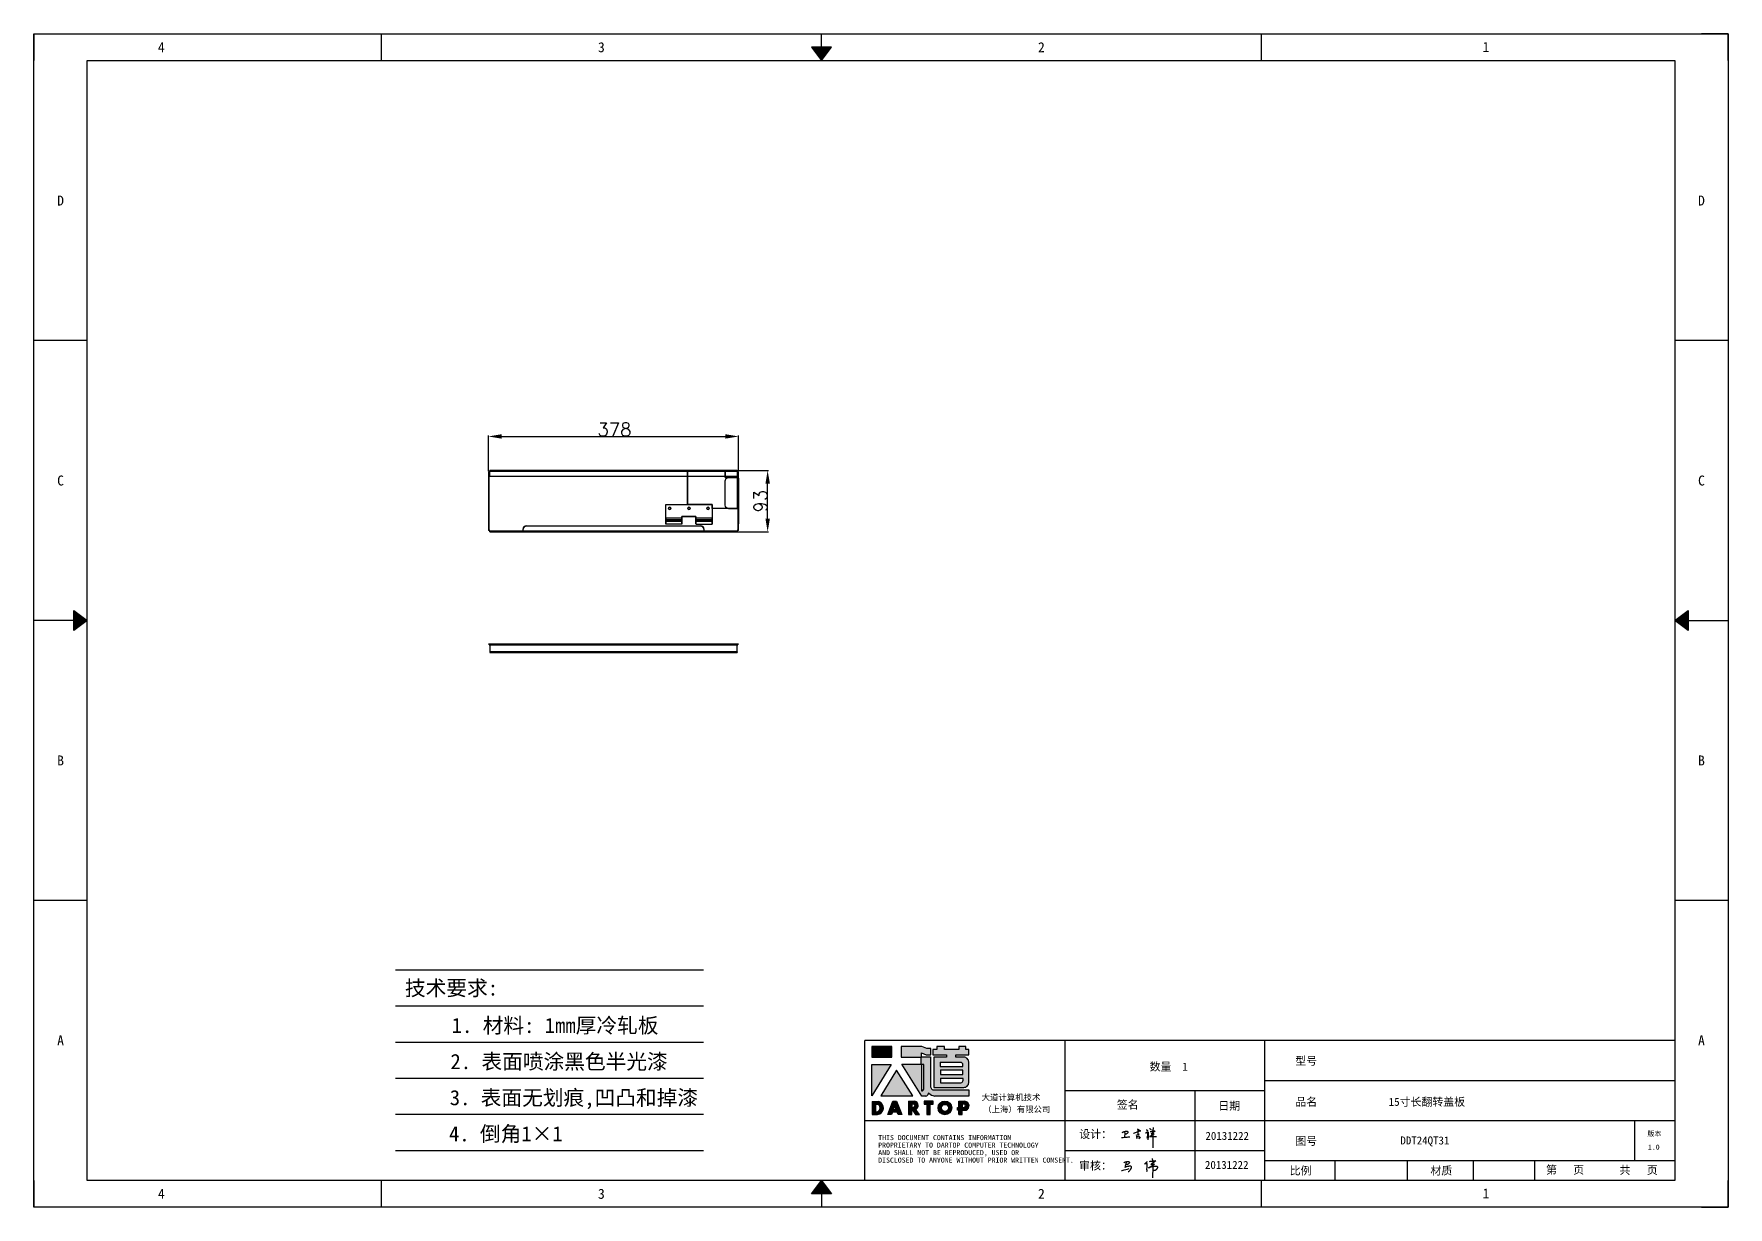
# Model space of a CAD drawing. Header units: millimetres. Extents: x 120943 to 145233, y 4425 to 40233.
# Drawn here: x 121958 to 124518, y 16907 to 18679 of the extents above; entities that cross this region are included whole.
import ezdxf
from ezdxf.enums import TextEntityAlignment as Align

# ---------------------------------------------------------------- set-up
doc = ezdxf.new("R2010")
doc.units = ezdxf.units.MM
doc.linetypes.add('DOT', pattern=[0.25, 0, -0.25])
doc.layers.add('4', color=7, linetype='Continuous')
doc.layers.add('print', color=30, linetype='Continuous')
doc.layers.add('dim', color=2, linetype='Continuous', lineweight=9)
doc.styles.add('Dartop', font='SIMFANG.TTF')
doc.styles.add('HZ', font='SimSun.ttf')
doc.styles.add('hzHT', font='SIMHEI.TTF')
doc.styles.get("Standard").update_dxf_attribs({"font": 'txt', "bigfont": 'gbcbig.shx'})
doc.dimstyles.new('ISO-25', dxfattribs={"dimtxt": 20, "dimasz": 20, "dimexe": 1.25, "dimexo": 0.625, "dimtad": 1, "dimtxsty": 'Standard', "dimcen": 2.5, "dimadec": 0, "dimazin": 0, "dimtfac": 1, "dimtmove": 0, "dimatfit": 3, "dimfxl": 1, "dimarcsym": 0})

# ---------------------------------------------------------------- blocks, each defined once
blk = doc.blocks.new('*D28')
at = {"layer": 'Defpoints', "color": 0}
for p in [(123023, 18071), (122645, 18017.7, -1), (123023, 18017.7, -1)]:
    blk.add_point(p, dxfattribs=at)
at = {"layer": 'dim', "color": 0, "lineweight": -2}
for p, q in [((122645, 18018.4), (122645, 18072.3)), ((122665, 18071), (123003, 18071)), ((123023, 18018.4), (123023, 18072.3))]:
    blk.add_line(p, q, dxfattribs=at)
at = {"layer": 'dim', "color": 0}
for points in [[(122665, 18074.4), (122665, 18067.7), (122645, 18071)], [(123003, 18074.4), (123003, 18067.7), (123023, 18071)]]:
    blk.add_solid(points, dxfattribs=at)
at = {"layer": 'dim', "color": 0, "insert": (122835.5, 18081.6), "char_height": 20, "attachment_point": 5}
blk.add_mtext('378', dxfattribs=at)
blk = doc.blocks.new('*D29')
at = {"layer": 'Defpoints', "color": 0}
for p in [(123021, 18019.7, -1), (123066.9, 18019.7), (123021, 17926.7, -1)]:
    blk.add_point(p, dxfattribs=at)
at = {"layer": 'dim', "color": 0, "lineweight": -2}
for p, q in [((123021.6, 18019.7), (123068.2, 18019.7)), ((123066.9, 17946.7), (123066.9, 17999.7)), ((123021.6, 17926.7), (123068.2, 17926.7))]:
    blk.add_line(p, q, dxfattribs=at)
at = {"layer": 'dim', "color": 0}
for points in [[(123063.6, 17999.7), (123070.3, 17999.7), (123066.9, 18019.7)], [(123063.6, 17946.7), (123070.3, 17946.7), (123066.9, 17926.7)]]:
    blk.add_solid(points, dxfattribs=at)
at = {"layer": 'dim', "color": 0, "insert": (123056.3, 17973.2), "char_height": 20, "attachment_point": 5, "rotation": 90}
blk.add_mtext('93', dxfattribs=at)
blk = doc.blocks.new('*U26')
at = {"color": 254, "linetype": 'Continuous', "extrusion": (0, 0, -1)}
for points in [[(-17, 0.333), (-16.812, 0.25), (-17, 0.5)], [(-17, 0.333), (-17.188, 0.25), (-16.812, 0.25)], [(-17, 0.333), (-17, 0.5), (-17.188, 0.25)]]:
    blk.add_solid(points, dxfattribs=at)
blk = doc.blocks.new('*U25')
at = {"color": 254, "linetype": 'Continuous', "extrusion": (0, 0, -1)}
for points in [[(-33.167, 11), (-33, 11), (-33.25, 11.188)], [(-33.167, 11), (-33.25, 11.188), (-33.25, 10.812)], [(-33.167, 11), (-33.25, 10.812), (-33, 11)]]:
    blk.add_solid(points, dxfattribs=at)
blk = doc.blocks.new('*U27')
at = {"color": 254, "linetype": 'Continuous'}
for points in [[(17, 21.667), (17.188, 21.75), (16.812, 21.75)], [(17, 21.667), (16.812, 21.75), (17, 21.5)], [(17, 21.667), (17, 21.5), (17.188, 21.75)]]:
    blk.add_solid(points, dxfattribs=at)
blk = doc.blocks.new('*U24')
at = {"color": 254, "linetype": 'Continuous', "extrusion": (0, 0, -1)}
for points in [[(-0.833, 11), (-0.75, 10.812), (-0.75, 11.188)], [(-0.833, 11), (-0.75, 11.188), (-1, 11)], [(-0.833, 11), (-1, 11), (-0.75, 10.812)]]:
    blk.add_solid(points, dxfattribs=at)
blk = doc.blocks.new('dadao')
for p, q in [((48, 19.2), (44.9, 10.4)), ((44.9, 10.4), (51.2, 10.4)), ((51.2, 10.4), (48, 19.2))]:
    blk.add_line(p, q)
for points in [[(41.8, 121.6), (41.8, 143.7), (-0.4, 143.7), (-0.4, 121.6), (41.8, 121.6)], [(104.8, 122), (104.8, 130.3), (114.1, 126.3), (124.2, 126.3), (124.2, 139.6), (115.9, 139.6), (105.1, 143.9), (61.5, 143.9)], [(61.7, 144), (61.7, 121.3), (103.9, 121.3)], [(113.4, 38.7), (105.1, 38.7), (63, 106.5), (103.9, 106.5), (103.9, 120.9), (103.9, 121.3)], [(109.7, 53.6), (109.7, 106.2), (104.3, 106.2), (104.3, 50.4), (106.6, 50.4)], [(144.6, 94.4), (144.6, 84.8), (192, 84.8), (192, 94.1), (144.9, 94.1)], [(120.2, 45), (119.5, 45), (119.5, 44.6)], [(0, 28), (0, 0), (11.8, 0)], [(0.1, 28), (14, 28)], [(7.1, 21.8), (7.1, 6.1), (12, 6.1)], [(7.1, 21.8), (11.4, 21.8)], [(76.8, 28.2), (76.8, 0), (84.1, 0), (84.1, 11.1), (91.6, -0.1), (100.3, -0.1), (91.7, 11.1)], [(76.8, 28.2), (90.6, 28.2)], [(84, 22.7), (84, 15.3), (87.2, 15.3)], [(84, 22.7), (87.3, 22.7)], [(183.7, 0), (183.7, 9.6), (180.6, 9.6), (180.6, 14.9), (183.8, 14.9), (183.8, 28.1), (196.1, 28.1), (196.5, 28.1)], [(183.7, 0), (190.9, 0), (190.9, 9.6), (198.8, 9.6)], [(194.9, 22.3), (190.8, 22.3), (190.8, 15), (194.4, 15)]]:
    blk.add_lwpolyline(points)
blk.add_lwpolyline([(137.1, 144.2), (137.1, 137.9), (128.3, 137.9), (128.3, 126.5), (157.3, 126.5), (157.3, 121.5), (130.3, 121.5), (130.3, 57.5), (194.4, 57.5, 0.414214), (204.4, 67.5), (204.4, 111.3, 0.414214), (194.4, 121.3), (177.5, 121.3), (177.5, 126.3), (204.7, 126.3), (204.7, 137.7), (198.2, 137.7), (198.2, 143.9), (183.3, 143.9), (183.3, 138), (153, 138), (153, 144.2), (137.1, 144.2)], format="xyb", close=True)
for points in [[(104.8, 122), (123.4, 122), (123.4, 60, 0.414214), (131.4, 52), (204.8, 52), (204.8, 39.1), (131.7, 39.1)], [(144.3, 110.8), (144.3, 101.8), (192.3, 101.8), (192.3, 105.5, 0.414214), (187.3, 110.5), (144.3, 110.5)], [(144.6, 77), (144.6, 67.5), (187.6, 67.5, 0.414214), (192.6, 72.5), (192.6, 76.4), (144.6, 76.4)]]:
    blk.add_lwpolyline(points, format="xyb")
for points in [[(-0.3, 106.2), (40.4, 106.2), (-0.3, 39.7), (-0.3, 106.2)], [(51.7, 94.1), (18.4, 39.3), (86.2, 39.3)], [(43.8, 28.2), (51.8, 28.2), (62.6, -0.1), (55, -0.1), (53.2, 5), (42.9, 5), (41.1, 0), (33.6, 0)], [(110, 28.1), (110, 21.9), (116, 21.9), (116, -0.1), (123.2, -0.1), (123.2, 22), (129.2, 22), (129.2, 28.1), (110, 28.1)]]:
    blk.add_lwpolyline(points, close=True)
for radius in [14.5, 7.44]:
    blk.add_circle((154.2, 14.2), radius)
for centre, radius, start, end in [((99.2, 60.7), 12.6, 305.6399, 325.969), ((111.6, 46.7), 8.19, 282.9811, 347.6627), ((136, 61.7), 22.9, 226.7358, 259.3209), ((8.5, 13.9), 8.49, 294.2143, 69.7177), ((9.6, 14.2), 14.4, 278.6604, 72.3203), ((86.4, 19), 3.8, 282.527, 76.7196), ((88.6, 19.4), 8.95, 290.6073, 77.2124), ((193.7, 18.7), 3.8, 280.9891, 72.5513), ((195.7, 18.6), 9.51, 288.8959, 85.2442)]:
    blk.add_arc(centre, radius, start, end)
blk = doc.blocks.new('h')
for p, q in [((20768.1, -2360.9), (20773, -2359.1)), ((20769.5, -2366.9), (20769.8, -2370.6)), ((20769.8, -2370.6), (20770.9, -2378)), ((20770.9, -2378), (20771.5, -2370.6)), ((20772.4, -2369.3), (20774.9, -2367.8)), ((20773, -2359.1), (20784.1, -2355.2)), ((20773.3, -2331.8), (20775.3, -2338.7)), ((20789.1, -2340.9), (20773.5, -2331.9)), ((20775.3, -2338.7), (20775.6, -2351.2)), ((20775.6, -2351.2), (20775.5, -2357.3)), ((20782.2, -2369.2), (20780, -2377.1)), ((20780, -2377.1), (20788.3, -2371.3)), ((20780.1, -2366.4), (20780.8, -2366.4)), ((20781.9, -2367.4), (20782.2, -2369.2)), ((20845.7, -2343.5), (20848.4, -2353)), ((20848.9, -2370.3), (20847.9, -2424)), ((20848.4, -2353), (20848.9, -2370.3))]:
    blk.add_line(p, q)
for points in [[(20696.6, -2372.4, 0.002073), (20710.6, -2371.9, 0.016137), (20719.6, -2371.3, 0.008314), (20736.9, -2369.3)], [(20699.1, -2348.2, -0.029745), (20704.6, -2345.4, -0.046842), (20708.4, -2344.2, -0.00919), (20714.3, -2343, -0.018517), (20717.2, -2342.5, -0.037841), (20720.3, -2342.4, -0.039541), (20723.2, -2342.8, -0.149785), (20726, -2344.3, -0.204935), (20726.9, -2346.6, -0.074872), (20726.5, -2348.3, -0.061615), (20725.6, -2350.3, -0.034204), (20723.8, -2352.6, -0.045776), (20722.3, -2354.1, -0.054985), (20720.4, -2355.3, -0.036348), (20717.3, -2356.5, -0.067752), (20715.7, -2356.8, -0.043553), (20713.2, -2356.7)], [(20755, -2351.9, -0.024077), (20759.9, -2350.1, -0.013147), (20768.7, -2346.5, -0.00522), (20775.4, -2344.1, -0.018517), (20777.3, -2343.4, -0.008274), (20786.3, -2341, -0.039541), (20788.3, -2340.8, -0.079216), (20789.4, -2341, -0.204935)], [(20813.5, -2350.1, 0.007348), (20815.9, -2348.7, 0.008421), (20818, -2347.3, 0.009459), (20819.7, -2346.2, -0.016325), (20820.7, -2345.5, -0.173771), (20821.8, -2345.3, -0.085159), (20823.9, -2346, -0.125883), (20826, -2347.9, -0.160659), (20826.6, -2350.1, -0.010447), (20826.5, -2352.3, -0.008247), (20826.2, -2355.1, -0.002698), (20825.3, -2374, 0.001562), (20823.9, -2383.7, 0.016137)], [(20816.8, -2335, -0.053561), (20819.6, -2336.1, -0.075272), (20821.3, -2337.3, -0.005295), (20822.5, -2338.5, -0.009337), (20823.1, -2339.1, -0.026146), (20823.7, -2339.8, -0.016644), (20824.5, -2340.9)], [(20832.1, -2329.2, -0.053561), (20834.9, -2330.3, -0.075272), (20836.7, -2331.5, -0.005295), (20837.8, -2332.6, -0.009337), (20838.5, -2333.3, -0.026146), (20839, -2334, -0.016644), (20839.8, -2335.1)], [(20836, -2343.7, -0.02797), (20842.1, -2342.6, -0.048868), (20845.6, -2342.2, -0.00919), (20851.1, -2341.4, -0.018517), (20853.9, -2341.1, -0.037841), (20856.7, -2341.2, -0.039541), (20859.4, -2341.6, -0.018282), (20840.6, -2354.7, -0.000937)], [(20847.6, -2340.2, 0.021784), (20849.6, -2335.9, 0.028296), (20850.8, -2332.4, 0.008136), (20851.9, -2328.2, 0.028913), (20852.2, -2327, 0.08193), (20852.1, -2325.9, 0.075058), (20851.7, -2324.7, 0.275043)]]:
    blk.add_lwpolyline(points, format="xyb")
for points in [[(20711.3, -2343.5), (20711.3, -2343.5), (20711.5, -2355.8), (20710.7, -2368), (20710.6, -2371.9)], [(20821.5, -2350.6), (20822.4, -2359.2), (20822.2, -2364.9), (20821.7, -2369), (20821.3, -2376.3), (20823.6, -2368.5), (20827.2, -2366.3), (20829.5, -2366.3)], [(20840.6, -2354.7), (20850, -2354.7), (20855, -2354.3), (20845.9, -2361.1), (20840.5, -2364), (20833, -2367.5), (20863.2, -2367.4), (20865.9, -2367.3)]]:
    blk.add_lwpolyline(points)
for centre, radius, start, end in [((20773.7, -2371.2), 2.3, 121.9907, 163.60158), ((20787.5, -2406), 40.3, 100.61827, 108.24823), ((20780.8, -2367.6), 1.15, 9.4675, 90)]:
    blk.add_arc(centre, radius, start, end)

msp = doc.modelspace()

# ---------------------------------------------------------------- hatches: boundary and pattern name
for points in [[(123254.53, 17149.025), (123224.395, 17149.025), (123224.395, 17133.28), (123254.53, 17133.28)], [(123253.56, 17122.264), (123224.476, 17122.264), (123224.476, 17074.778)], [(123261.622, 17113.647), (123237.847, 17074.462), (123286.258, 17074.462)], [(123316.998, 17066.444), (123303.24, 17066.444), (123303.24, 17062.079), (123307.532, 17062.079), (123307.532, 17046.35), (123312.672, 17046.35), (123312.672, 17062.09), (123316.998, 17062.09)]]:
    msp.add_hatch(color=0).paths.add_polyline_path(points)
h = msp.add_hatch(color=0)
h.paths.add_polyline_path([(123299.564, 17139.456), (123306.214, 17136.583), (123313.405, 17136.583), (123313.405, 17146.1), (123307.473, 17146.1), (123299.744, 17149.152), (123268.769, 17149.152), (123268.769, 17133.057), (123298.907, 17133.057), (123298.907, 17132.732), (123298.907, 17122.445), (123269.682, 17122.445), (123299.741, 17074.069), (123305.694, 17074.069, 0.27937482), (123310.039, 17078.294), (123310.039, 17078.517), (123310.564, 17078.517, 0.14314537), (123318.759, 17074.347), (123370.993, 17074.347), (123370.993, 17083.521), (123318.536, 17083.521, -0.41421356), (123312.823, 17089.235), (123312.823, 17133.566), (123299.564, 17133.566)])
h.paths.add_polyline_path([(123299.21, 17122.239), (123303.04, 17122.238), (123303.04, 17084.692, -0.08893574), (123300.821, 17082.409), (123299.197, 17082.409)], flags=16)
h = msp.add_hatch(color=0)
h.paths.add_polyline_path([(123370.903, 17144.767), (123366.255, 17144.767), (123366.255, 17149.188), (123355.633, 17149.188), (123355.633, 17144.988), (123333.945, 17144.988), (123333.945, 17149.409), (123322.587, 17149.409), (123322.587, 17144.906), (123316.31, 17144.906), (123316.31, 17136.756), (123337.022, 17136.756), (123337.022, 17133.151), (123317.722, 17133.151), (123317.722, 17087.512), (123363.539, 17087.512, 0.41421356), (123370.681, 17094.654), (123370.681, 17125.909, 0.41421356), (123363.539, 17133.051), (123351.428, 17133.051), (123351.428, 17136.588), (123370.903, 17136.588)])
h.paths.add_polyline_path([(123358.479, 17125.314, -0.41421356), (123362.05, 17121.743), (123362.05, 17119.124), (123327.748, 17119.124), (123327.748, 17125.314)], flags=16)
h.paths.add_polyline_path([(123361.829, 17113.597), (123361.829, 17106.965), (123327.97, 17106.965), (123327.97, 17113.597)], flags=16)
h.paths.add_polyline_path([(123362.271, 17100.996), (123362.271, 17098.157, -0.41421356), (123358.7, 17094.586), (123327.97, 17094.586), (123327.97, 17100.996)], flags=16)
h = msp.add_hatch(color=0)
h.paths.add_polyline_path([(123234.667, 17066.373), (123224.69, 17066.373), (123224.69, 17046.41), (123233.093, 17046.41, 0.79301591)])
h.paths.add_polyline_path([(123233.241, 17050.781), (123229.752, 17050.781), (123229.752, 17062.001), (123232.856, 17062.001, -0.67136089)], flags=16)
h = msp.add_hatch(color=0)
h.paths.add_polyline_path([(123261.697, 17066.537), (123256.003, 17066.537), (123248.68, 17046.388), (123254.074, 17046.388), (123255.343, 17049.959), (123262.65, 17049.959), (123263.947, 17046.345), (123269.384, 17046.345)])
h.paths.add_polyline_path([(123261.253, 17053.808), (123256.726, 17053.808), (123258.948, 17060.139)], flags=16)
h = msp.add_hatch(color=0)
h.paths.add_polyline_path([(123289.375, 17066.523), (123279.562, 17066.523), (123279.562, 17046.377), (123284.747, 17046.377), (123284.747, 17054.364), (123290.077, 17046.305), (123296.344, 17046.305), (123290.209, 17054.313, 0.74405494)])
h.paths.add_polyline_path([(123284.7, 17057.345), (123284.7, 17062.636), (123287.018, 17062.636, -0.79680897), (123286.983, 17057.345)], flags=16)
h = msp.add_hatch(color=0)
h.paths.add_polyline_path([(123324.477, 17056.522, 1), (123345.163, 17056.522, 1)])
h.paths.add_polyline_path([(123340.134, 17056.522, -1), (123329.507, 17056.522, -1)], flags=16)
h = msp.add_hatch(color=0)
h.paths.add_polyline_path([(123365.005, 17066.475), (123364.708, 17066.475), (123355.96, 17066.475), (123355.96, 17057.073), (123353.638, 17057.073), (123353.638, 17053.257), (123355.922, 17053.257), (123355.922, 17046.412), (123361.029, 17046.412), (123361.029, 17053.283), (123366.641, 17053.283, 0.81230381)])
h.paths.add_polyline_path([(123360.953, 17057.099), (123360.953, 17062.358), (123363.86, 17062.358, -0.77821343), (123363.563, 17057.099)], flags=16)

# ---------------------------------------------------------------- linework, layer by layer
at = {"color": 0, "linetype": 'DOT'}
for p, q in [((121958.433, 18679.255), (124477.605, 18679.255)), ((121958.433, 16946.868), (121958.433, 18638.967)), ((124517.894, 18638.967), (124517.894, 16946.868)), ((124477.605, 16906.58), (121958.433, 16906.58))]:
    msp.add_line(p, q, dxfattribs=at)
at = {"color": 0}
for p, q in [((121958.433, 18679.255), (121958.433, 18638.967)), ((122483.347, 18638.967), (122483.347, 18679.255)), ((123148.1, 18659.111), (123148.1, 18679.255)), ((123812.853, 18638.967), (123812.853, 18679.255)), ((124517.894, 18679.255), (124477.605, 18679.255)), ((124517.894, 18638.967), (124517.894, 18679.255)), ((122039.009, 16946.868), (122039.009, 18638.967)), ((122039.009, 18638.967), (124437.317, 18638.967)), ((124437.317, 18638.967), (124437.317, 16946.868)), ((122039.009, 18215.942), (121958.433, 18215.942)), ((124517.894, 18215.942), (124437.317, 18215.942)), ((122018.865, 17792.918), (121958.433, 17792.918)), ((124457.461, 17792.918), (124517.894, 17792.918)), ((122039.009, 17369.893), (121958.433, 17369.893)), ((124517.894, 17369.893), (124437.317, 17369.893)), ((124437.317, 17158.381), (123213.568, 17158.381)), ((123213.568, 16946.868), (123213.568, 17158.381)), ((123515.728, 17158.381), (123515.728, 16946.868)), ((123817.889, 16946.868), (123817.889, 17158.381)), ((123817.889, 17097.949), (124437.317, 17097.949)), ((123515.728, 17082.841), (123817.889, 17082.841)), ((123712.132, 17082.841), (123712.132, 16946.868)), ((123213.568, 17037.517), (123515.728, 17037.517)), ((123515.728, 17037.517), (124437.317, 17037.517)), ((124376.885, 16977.085), (124376.885, 17037.517)), ((123515.728, 16992.193), (123817.889, 16992.193)), ((123817.889, 16977.085), (124437.317, 16977.085)), ((123924.196, 16946.868), (123924.196, 16977.085)), ((124033.753, 16946.868), (124033.753, 16977.085)), ((124133.35, 16946.868), (124133.35, 16977.085)), ((124225.805, 16946.868), (124225.805, 16977.085)), ((121958.433, 16946.868), (121958.433, 16906.58)), ((124437.317, 16946.868), (122039.009, 16946.868)), ((122483.347, 16906.58), (122483.347, 16946.868)), ((123812.853, 16906.58), (123812.853, 16946.868)), ((124517.894, 16906.58), (124517.894, 16946.868)), ((123148.1, 16926.724), (123148.1, 16906.58)), ((124477.605, 16906.58), (124517.894, 16906.58))]:
    msp.add_line(p, q, dxfattribs=at)
at = {"extrusion": (0, 1, 0)}
for p, q in [((122646.987, 18019.732), (122646.987, 18019.732, 12.7)), ((122646.987, 18019.732, 12.7), (123020.987, 18019.732, 12.7)), ((123020.987, 18019.732), (122646.987, 18019.732)), ((123020.987, 18019.732, 12.7), (123020.987, 18019.732))]:
    msp.add_line(p, q, dxfattribs=at)
at = {"extrusion": (3.98566e-30, 0, -1)}
for p, q in [((122646.987, 18017.732), (122646.987, 18019.732)), ((123020.987, 18019.732), (122646.987, 18019.732)), ((123020.987, 18019.732), (123020.987, 18017.732)), ((122644.987, 18017.732), (122644.987, 17928.732)), ((122644.987, 18017.732), (122646.987, 18017.732)), ((123020.987, 18017.732), (123022.987, 18017.732)), ((123022.987, 17928.732), (123022.987, 18017.732)), ((122646.987, 17928.732), (122644.987, 17928.732)), ((122646.987, 17926.732), (122646.987, 17928.732)), ((122646.987, 17926.732), (123020.987, 17926.732)), ((123020.987, 17928.732), (123020.987, 17926.732)), ((123022.987, 17928.732), (123020.987, 17928.732))]:
    msp.add_line(p, q, dxfattribs=at)
for p, q in [((122646.987, 18010.732, 12.7), (122646.987, 18019.732, 12.7)), ((122646.987, 18019.732, 12.7), (123020.987, 18019.732, 12.7)), ((122646.987, 18018.732, 1), (122646.987, 18017.732, 1)), ((122646.987, 18018.732, 1), (123020.987, 18018.732, 1)), ((122945.987, 17968.232, 2), (122945.987, 18018.732, 2)), ((122945.987, 18018.732, 2), (123002.987, 18018.732, 2)), ((123002.987, 18008.732, 2), (123002.987, 18018.732, 2)), ((123020.987, 18019.732, 12.7), (123020.987, 18010.732, 12.7)), ((123020.987, 18017.732, 1), (123020.987, 18018.732, 1)), ((122645.987, 17928.732, 1), (122645.987, 18017.732, 1)), ((122646.987, 18017.732, 1), (122645.987, 18017.732, 1)), ((123020.987, 18010.732, 12.7), (122646.987, 18010.732, 12.7)), ((123020.987, 18008.732, 2), (123002.987, 18008.732, 2)), ((123021.987, 18017.732, 1), (123020.987, 18017.732, 1)), ((123020.987, 18008.732, 2), (123020.987, 17962.232, 2)), ((123021.987, 18017.732, 1), (123021.987, 17928.732, 1)), ((123021.987, 18007.732, 22), (123021.987, 17938.732, 22)), ((123021.987, 18007.732, 22), (123022.987, 18007.732, 22)), ((123022.987, 18007.732, 22), (123022.987, 17938.732, 22)), ((122912.987, 17943.232, 2.5), (122912.987, 17968.232, 2.5)), ((122912.987, 17968.232, 2.5), (122982.987, 17968.232, 2.5)), ((122945.987, 17968.232, 2), (122982.987, 17968.232, 2)), ((122982.987, 17968.232, 2), (122982.987, 17962.232, 2)), ((122982.987, 17968.232, 2.5), (122982.987, 17943.232, 2.5)), ((122937.487, 17947.407, 3.25), (122912.987, 17947.407, 3.25)), ((122912.987, 17945.397, 3.25), (122937.487, 17945.397, 3.25)), ((122937.487, 17943.232, 2.5), (122912.987, 17943.232, 2.5)), ((122912.987, 17943.232, 1), (122937.487, 17943.232, 1)), ((122937.487, 17943.232, 2.5), (122912.987, 17943.232, 2.5)), ((122937.487, 17943.232, 2.5), (122937.487, 17950.232, 2.5)), ((122937.487, 17950.232, 2.5), (122958.487, 17950.232, 2.5)), ((122958.487, 17950.232, 2.5), (122958.487, 17943.232, 2.5)), ((122982.987, 17947.407, 3.25), (122958.487, 17947.407, 3.25)), ((122958.487, 17945.397, 3.25), (122982.987, 17945.397, 3.25)), ((122982.987, 17943.232, 2.5), (122958.487, 17943.232, 2.5)), ((122958.487, 17943.232, 1), (122982.987, 17943.232, 1)), ((122982.987, 17943.232, 2.5), (122958.487, 17943.232, 2.5)), ((123020.987, 17962.232, 2), (122982.987, 17962.232, 2)), ((122645.987, 17928.732, 1), (122646.987, 17928.732, 1)), ((122646.987, 17928.732, 1), (122646.987, 17927.732, 1)), ((123020.987, 17927.732, 1), (122646.987, 17927.732, 1)), ((122646.987, 17927.732, 12.7), (122646.987, 17926.732, 12.7)), ((122646.987, 17927.732, 12.7), (122697.487, 17927.732, 12.7)), ((122646.987, 17926.732, 12.7), (123020.987, 17926.732, 12.7)), ((122697.487, 17927.732, 12.7), (122697.487, 17930.732, 12.7)), ((122702.487, 17935.732, 12.7), (122965.487, 17935.732, 12.7)), ((122937.487, 17938.327, 5.03), (122912.987, 17938.327, 5.03)), ((122958.736, 17938.327, 1), (122982.987, 17938.327, 5.03)), ((122970.487, 17930.732, 12.7), (122970.487, 17927.732, 12.7)), ((122970.487, 17927.732, 12.7), (123020.987, 17927.732, 12.7)), ((123020.987, 17927.732, 1), (123020.987, 17928.732, 1)), ((123020.987, 17928.732, 1), (123021.987, 17928.732, 1)), ((123020.987, 17927.732, 12.7), (123020.987, 17926.732, 12.7)), ((123022.987, 17938.732, 22), (123021.987, 17938.732, 22)), ((123020.987, 17756.09, -141.047), (122646.987, 17756.09, -141.047)), ((122646.987, 17756.09, -141.047), (122646.987, 17744.39, -141.047)), ((122646.987, 17744.39, -141.047), (122697.487, 17744.39, -141.047)), ((122697.487, 17745.39, -141.047), (122697.487, 17744.39, -141.047)), ((122970.487, 17745.39, -141.047), (122697.487, 17745.39, -141.047)), ((122970.487, 17744.39, -141.047), (122970.487, 17745.39, -141.047)), ((122970.487, 17744.39, -141.047), (123020.987, 17744.39, -141.047)), ((123020.987, 17744.39, -141.047), (123020.987, 17756.09, -141.047)), ((123645.615, 16971.079), (123649.391, 16971.079)), ((123651.404, 16971.262), (123647.63, 16968.676)), ((123647.766, 16980.039), (123648.633, 16972.797)), ((123648.633, 16972.797), (123648.774, 16967.45)), ((123649.391, 16971.079), (123651.404, 16971.262)), ((123645.493, 16967.535), (123642.524, 16965.928)), ((123647.63, 16968.676), (123645.493, 16967.535)), ((123648.774, 16967.45), (123648.453, 16950.811))]:
    msp.add_line(p, q)
at = {"extrusion": (-2.29585e-30, -1, 2.24254e-30)}
for p, q in [((122646.987, 18018.732, 1), (123020.987, 18018.732, 1)), ((122646.987, 18018.732, 1), (122646.987, 18018.732, 11.7)), ((122646.987, 18018.732, 11.7), (123020.987, 18018.732, 11.7)), ((123020.987, 18018.732, 11.7), (123020.987, 18018.732, 1))]:
    msp.add_line(p, q, dxfattribs=at)
at = {"extrusion": (0, 0, -1)}
for p, q in [((122646.987, 18018.732, 11.7), (123020.987, 18018.732, 11.7)), ((122646.987, 18010.732, 11.7), (122646.987, 18018.732, 11.7)), ((122945.987, 18018.732, 1), (122945.987, 17968.232, 1)), ((122945.987, 18018.732, 1), (123002.987, 18018.732, 1)), ((123002.987, 18018.732, 1), (123002.987, 18008.732, 1)), ((123020.987, 18018.732, 11.7), (123020.987, 18010.732, 11.7)), ((123020.987, 18010.732, 11.7), (122646.987, 18010.732, 11.7)), ((123002.987, 18008.732, 1), (123021.987, 18008.732, 1)), ((123002.987, 17967.232, 20), (123002.987, 18003.732, 20)), ((123007.987, 18008.732, 20), (123020.987, 18008.732, 20)), ((123020.987, 18008.732, 20), (123020.987, 17962.232, 20)), ((123021.987, 18008.732, 1), (123021.987, 17962.232, 1)), ((122912.987, 17943.232, 1), (122912.987, 17968.232, 1)), ((122912.987, 17968.232, 1), (122982.987, 17968.232, 1)), ((122982.987, 17968.232, 1), (122945.987, 17968.232, 1)), ((122982.987, 17962.232, 1), (122982.987, 17968.232, 1)), ((122982.987, 17968.232, 1), (122982.987, 17943.232, 1)), ((122912.987, 17943.232, 1), (122937.487, 17943.232, 1)), ((122937.487, 17950.232, 1), (122937.487, 17943.232, 1)), ((122958.487, 17950.232, 1), (122937.487, 17950.232, 1)), ((122958.487, 17943.232, 1), (122958.487, 17950.232, 1)), ((122958.487, 17943.232, 1), (122982.987, 17943.232, 1)), ((123021.987, 17962.232, 1), (122982.987, 17962.232, 1)), ((123007.987, 17962.232, 20), (123020.987, 17962.232, 20)), ((122697.487, 17927.732, 11.7), (122697.487, 17930.732, 11.7)), ((122970.487, 17927.732, 11.7), (122697.487, 17927.732, 11.7)), ((122702.487, 17935.732, 11.7), (122965.487, 17935.732, 11.7)), ((122970.487, 17930.732, 11.7), (122970.487, 17927.732, 11.7))]:
    msp.add_line(p, q, dxfattribs=at)
at = {"extrusion": (-4.27492e-28, 1, 0)}
for p, q in [((122945.987, 18018.732, 1), (123002.987, 18018.732, 1)), ((122945.987, 18018.732, 2), (123002.987, 18018.732, 2)), ((122945.987, 18018.732, 2), (122945.987, 18018.732, 1)), ((123002.987, 18018.732, 2), (123002.987, 18018.732, 1))]:
    msp.add_line(p, q, dxfattribs=at)
at = {"extrusion": (-1, 0, 0)}
for p, q in [((122945.987, 17968.232, 2), (122945.987, 18018.732, 2)), ((122945.987, 18018.732, 1), (122945.987, 17968.232, 1)), ((122945.987, 18018.732, 2), (122945.987, 18018.732, 1)), ((122945.987, 17968.232, 1), (122945.987, 17968.232, 2))]:
    msp.add_line(p, q, dxfattribs=at)
at = {"extrusion": (-1, 0, -2.22045e-16)}
for p, q in [((122958.487, 17950.232, 2.5), (122958.487, 17943.232, 2.5)), ((122958.487, 17950.232, 1), (122958.487, 17950.232, 2.5)), ((122958.487, 17943.232, 1), (122958.487, 17950.232, 1)), ((122958.487, 17947.407, 3.25), (122958.487, 17945.397, 3.25))]:
    msp.add_line(p, q, dxfattribs=at)
at = {"extrusion": (6.31089e-30, 1, -2.22045e-16)}
for p, q in [((122646.987, 17757.09, -140.047), (122644.987, 17757.09, -140.047)), ((122644.987, 17757.09, -51.047), (122644.987, 17757.09, -140.047)), ((122644.987, 17757.09, -51.047), (122646.987, 17757.09, -51.047)), ((122646.987, 17757.09, -142.047), (122646.987, 17757.09, -140.047)), ((122646.987, 17757.09, -142.047), (123020.987, 17757.09, -142.047)), ((122646.987, 17757.09, -51.047), (122646.987, 17757.09, -49.047)), ((123020.987, 17757.09, -49.047), (122646.987, 17757.09, -49.047)), ((123020.987, 17757.09, -140.047), (123020.987, 17757.09, -142.047)), ((123022.987, 17757.09, -140.047), (123020.987, 17757.09, -140.047)), ((123020.987, 17757.09, -51.047), (123022.987, 17757.09, -51.047)), ((123020.987, 17757.09, -49.047), (123020.987, 17757.09, -51.047)), ((123022.987, 17757.09, -140.047), (123022.987, 17757.09, -51.047))]:
    msp.add_line(p, q, dxfattribs=at)
at = {"extrusion": (0, -1, 2.22045e-16)}
for p, q in [((122645.987, 17756.09, -140.047), (122646.987, 17756.09, -140.047)), ((122645.987, 17756.09, -140.047), (122645.987, 17756.09, -51.047)), ((122646.987, 17756.09, -51.047), (122645.987, 17756.09, -51.047)), ((122646.987, 17756.09, -140.047), (122646.987, 17756.09, -141.047)), ((123020.987, 17756.09, -141.047), (122646.987, 17756.09, -141.047)), ((122646.987, 17756.09, -50.047), (122646.987, 17756.09, -51.047)), ((122646.987, 17756.09, -50.047), (123020.987, 17756.09, -50.047)), ((123020.987, 17756.09, -141.047), (123020.987, 17756.09, -140.047)), ((123020.987, 17756.09, -140.047), (123021.987, 17756.09, -140.047)), ((123021.987, 17756.09, -51.047), (123020.987, 17756.09, -51.047)), ((123020.987, 17756.09, -51.047), (123020.987, 17756.09, -50.047)), ((123021.987, 17756.09, -51.047), (123021.987, 17756.09, -140.047))]:
    msp.add_line(p, q, dxfattribs=at)
at = {"extrusion": (0, -2.22045e-16, -1)}
for p, q in [((122646.987, 17757.09, -142.047), (122646.987, 17744.39, -142.047)), ((122646.987, 17757.09, -142.047), (123020.987, 17757.09, -142.047)), ((122646.987, 17745.39, -58.047), (122646.987, 17744.39, -58.047)), ((123020.987, 17745.39, -58.047), (122646.987, 17745.39, -58.047)), ((122646.987, 17744.39, -142.047), (123020.987, 17744.39, -142.047)), ((123020.987, 17744.39, -58.047), (122646.987, 17744.39, -58.047)), ((123020.987, 17744.39, -142.047), (123020.987, 17757.09, -142.047)), ((123020.987, 17745.39, -58.047), (123020.987, 17744.39, -58.047))]:
    msp.add_line(p, q, dxfattribs=at)
at = {"extrusion": (-2.29585e-30, -2.22045e-16, -1)}
for p, q in [((122646.987, 17756.09, -50.047), (123020.987, 17756.09, -50.047)), ((122646.987, 17756.09, -50.047), (122646.987, 17745.39, -50.047)), ((122646.987, 17745.39, -50.047), (123020.987, 17745.39, -50.047)), ((123020.987, 17745.39, -50.047), (123020.987, 17756.09, -50.047))]:
    msp.add_line(p, q, dxfattribs=at)
at = {"extrusion": (0, 1, -2.22045e-16)}
for p, q in [((122646.987, 17745.39, -50.047), (123020.987, 17745.39, -50.047)), ((122646.987, 17745.39, -58.047), (122646.987, 17745.39, -50.047)), ((123020.987, 17745.39, -58.047), (122646.987, 17745.39, -58.047)), ((123020.987, 17745.39, -50.047), (123020.987, 17745.39, -58.047))]:
    msp.add_line(p, q, dxfattribs=at)
at = {"color": 0}
for points in [[(123148.1, 18638.967), (123163.208, 18659.111), (123132.992, 18659.111), (123148.1, 18638.967)], [(122039.009, 17792.918), (122018.865, 17777.81), (122018.865, 17808.026), (122039.009, 17792.918)], [(124437.317, 17792.918), (124457.461, 17808.026), (124457.461, 17777.81), (124437.317, 17792.918)], [(123148.1, 16946.868), (123163.208, 16926.724), (123132.992, 16926.724), (123148.1, 16946.868)]]:
    msp.add_lwpolyline(points, close=True, dxfattribs=at)
for points in [[(123604.791, 16973.691, -0.02974503), (123606.518, 16974.557, -0.04684215), (123607.688, 16974.933, -0.00919025), (123609.513, 16975.302, -0.01851715), (123610.427, 16975.434, -0.03784064), (123611.372, 16975.464, -0.03954126), (123612.269, 16975.352, -0.14978519), (123613.145, 16974.874, -0.20493524), (123613.414, 16974.18, -0.07487171), (123613.311, 16973.633, -0.06161465), (123613.013, 16973.027, -0.0342039), (123612.473, 16972.314, -0.04577587), (123611.989, 16971.852, -0.05498501), (123611.404, 16971.484, -0.03634791), (123610.435, 16971.098, -0.06775206), (123609.95, 16971.015, -0.04355337), (123609.187, 16971.054)], [(123643.762, 16975.533, -0.02797026), (123646.203, 16975.984, -0.04886788), (123647.618, 16976.135, -0.00919025), (123649.843, 16976.464, -0.01851715), (123650.954, 16976.566, -0.03784064), (123652.095, 16976.542, -0.03954126), (123653.171, 16976.351, -0.01828189), (123645.615, 16971.079, -0.0009369)], [(123642.524, 16965.928, -0.02974503), (123645.219, 16967.278, -0.04684215), (123647.043, 16967.865, -0.00919025), (123649.89, 16968.44, -0.01851715), (123651.317, 16968.647, -0.03784064), (123652.79, 16968.693, -0.03954126), (123654.189, 16968.519, -0.14978519), (123655.556, 16967.773, -0.20493524), (123655.975, 16966.691, -0.07487171), (123655.816, 16965.837, -0.06161465), (123655.351, 16964.892, -0.0342039), (123654.508, 16963.779, -0.04577587), (123653.753, 16963.058, -0.05498501), (123652.841, 16962.484, -0.03634791), (123651.329, 16961.883, -0.06775206), (123650.572, 16961.752, -0.04355337), (123649.381, 16961.814)]]:
    msp.add_lwpolyline(points, format="xyb")
msp.add_lwpolyline([(123608.599, 16975.126), (123608.599, 16975.126), (123608.021, 16971.586), (123607.07, 16968.257), (123606.449, 16966.214)])
for centre in [(122918.987, 17962.232, 2.5), (122947.987, 17962.232, 2.5), (122976.987, 17962.232, 1), (122976.987, 17962.232, 2.5)]:
    msp.add_circle(centre, 1.7)
at = {"extrusion": (0, 0, -1)}
for centre in [(-122918.987, 17962.232, -1), (-122947.987, 17962.232, -1), (-122976.987, 17962.232, -2.5), (-122976.987, 17962.232, -1)]:
    msp.add_circle(centre, 1.7, dxfattribs=at)
for centre, start, end in [((-123007.987, 18003.732, -20), 0, 90), ((-123007.987, 17967.232, -20), 270, 0), ((-122702.487, 17930.732, -11.7), 0, 90), ((-122965.487, 17930.732, -11.7), 90, 180)]:
    msp.add_arc(centre, 5, start, end, dxfattribs=at)
at = {"extrusion": (1, 0, -2.22045e-16)}
for centre in [(17943.232, 6, 122912.987), (17943.232, 6, 122937.487)]:
    msp.add_arc(centre, 5, 326.632987, 270, dxfattribs=at)
at = {"extrusion": (-1, 0, 2.22045e-16)}
for centre in [(-17943.232, 6, -122912.987), (-17943.232, 6, -122937.487)]:
    msp.add_arc(centre, 3.5, 270, 231.786789, dxfattribs=at)
at = {"extrusion": (-1, 0, -2.22045e-16)}
for centre, radius, end in [((-17943.232, 6, -122958.487), 5, 213.367013), ((-17943.232, 6, -122958.487), 3.5, 231.786789), ((-17943.232, 6, -122958.487), 3.5, 231.786789), ((-17943.232, 6, -122982.987), 3.5, 231.786789)]:
    msp.add_arc(centre, radius, 270, end, dxfattribs=at)
at = {"extrusion": (1, 0, 2.22045e-16)}
for centre in [(17943.232, 6, 122958.487), (17943.232, 6, 122982.987)]:
    msp.add_arc(centre, 5, 326.632987, 270, dxfattribs=at)
for centre, radius, start, end in [((122702.487, 17930.732, 12.7), 5, 90, 180), ((122965.487, 17930.732, 12.7), 5, 0, 90), ((123621.636, 16997.657), 29.831, 299.265464, 300.9495), ((123689.217, 16747.608), 230.333, 102.46592, 103.2053), ((123532.252, 17082.948), 152.514, 313.366132, 315.296084), ((123639.519, 16971.536), 0.975, 52.375745, 91.291159), ((122781.727, 16999.204), 858.927, 357.565664, 358.057278), ((123639.185, 16971.689), 1.118, 357.196828, 33.705179), ((123614.03, 16973.335), 26.332, 352.912546, 354.802684), ((123623.908, 16972.437), 16.413, 354.802684, 357.196828), ((123600.372, 16968.07), 6.385, 281.076982, 291.212632), ((123459.97, 17537.973), 593.276, 283.91895, 284.971512), ((123616.206, 16949.326), 19.504, 113.202449, 120.017497), ((123611.629, 16960.005), 7.885, 102.47486, 113.202449), ((123623.054, 16908.36), 60.779, 100.36867, 102.47486), ((123610.358, 16965.08), 5.03, 283.816254, 294.030509), ((123614.811, 16953.412), 14.979, 96.125337, 100.36867), ((123611.432, 16962.592), 2.32, 294.836428, 309.901134), ((123580.502, 16991.128), 44.385, 316.919563, 320.58866), ((123614.013, 16960.85), 7.499, 87.457037, 96.125337), ((123614.041, 16961.479), 6.87, 78.399567, 87.457037), ((123605.653, 16969.567), 11.285, 324.094808, 331.378357), ((123615.011, 16966.205), 2.045, 44.324655, 78.399567), ((123614.412, 16965.139), 1.508, 319.573073, 337.48549), ((123610.259, 16968.457), 6.777, 324.910666, 333.348429), ((123613.555, 16967.226), 3.301, 326.76781, 340.871018), ((123615.662, 16966.841), 1.134, 357.998393, 44.324655), ((123614.554, 16966.88), 2.243, 340.871018, 357.998393), ((124121.218, 16890.013), 486.8, 171.410173, 171.768083)]:
    msp.add_arc(centre, radius, start, end)
at = {"layer": 'Defpoints'}
for p, q in [((122504.897, 17265.215), (122969.935, 17265.215)), ((122504.897, 17210.615), (122969.935, 17210.615)), ((122504.897, 17210.615), (122969.935, 17210.615)), ((122504.897, 17156.015), (122969.935, 17156.015)), ((122504.897, 17101.415), (122969.935, 17101.415)), ((122504.897, 17046.815), (122969.935, 17046.815)), ((122504.897, 16992.215), (122969.935, 16992.215))]:
    msp.add_line(p, q, dxfattribs=at)
at = {"layer": 'print'}
msp.add_lwpolyline([(121958.433, 18679.255), (124517.894, 18679.255), (124517.894, 16906.58), (121958.433, 16906.58)], close=True, dxfattribs=at)

# ---------------------------------------------------------------- block references
at = {"color": 0, "linetype": 'Continuous', "xscale": 80.57610619627711, "yscale": 80.57610619687368, "zscale": 80.57610619687446}
for name, p in [('*U27', (121778.306, 16906.58)), ('*U24', (121958.433, 16906.58)), ('*U25', (121778.306, 16906.58)), ('*U26', (121778.306, 16906.58))]:
    msp.add_blockref(name, p, dxfattribs=at)
at = {"color": 0}
for name, p, xscale, yscale, zscale in [('dadao', (123224.69, 17046.41), 0.7141973048657924, 0.7141973049202118, 0.7141973049268417), ('h', (117187.908, 17747.116), 0.3098964079397265, 0.3098964079412326, 0.3098964079411201)]:
    msp.add_blockref(name, p, dxfattribs=dict(at, xscale=xscale, yscale=yscale, zscale=zscale))

# ---------------------------------------------------------------- texts
for s, height, style, p in [('4', 15.108, 'Dartop', (122150.97, 18659.111)), ('3', 15.108, 'Dartop', (122815.723, 18659.111)), ('2', 15.108, 'Dartop', (123480.476, 18659.111)), ('1', 15.108, 'Dartop', (124152.116, 18659.59)), ('D', 15.108, 'Dartop', (121998.721, 18427.454)), ('D', 15.108, 'Dartop', (124477.605, 18427.454)), ('C', 15.108, 'Dartop', (121998.721, 18004.43)), ('C', 15.108, 'Dartop', (124477.605, 18004.43)), ('B', 15.108, 'Dartop', (121998.721, 17581.405)), ('B', 15.108, 'Dartop', (124477.605, 17581.405)), ('A', 15.108, 'Dartop', (121998.721, 17158.381)), ('A', 15.108, 'Dartop', (124477.605, 17158.381)), ('数量  1', 12.0864, 'hzHT', (123672.738, 17118.762)), ('型号', 12.0864, 'hzHT', (123880.595, 17127.637)), ('品名', 12.0864, 'hzHT', (123880.595, 17065.59)), ('15寸长翻转盖板', 12.0864, 'hzHT', (124062.896, 17065.619)), ('签名', 12.0864, 'hzHT', (123610.891, 17061.162)), ('日期', 12.0864, 'hzHT', (123764.253, 17059.675)), ('版本', 7.554, 'hzHT', (124406.519, 17017.462)), ('20131222', 12.0864, 'hzHT', (123761.151, 17014.236)), ('图号', 12.0864, 'hzHT', (123880.595, 17006.514)), ('DDT24QT31', 12.0864, 'hzHT', (124059.829, 17007.302)), ('1.0', 7.554, 'Dartop', (124405.611, 16997.274)), ('20131222', 12.0864, 'hzHT', (123760.431, 16970.381)), ('比例', 12.0864, 'hzHT', (123872.168, 16961.662)), ('材质', 12.0864, 'hzHT', (124084.668, 16961.662)), ('第   页', 12.0864, 'hzHT', (124271.635, 16962.915)), ('共   页', 12.0864, 'hzHT', (124382.66, 16962.475)), ('4', 15.108, 'Dartop', (122150.97, 16926.724)), ('3', 15.108, 'Dartop', (122815.723, 16926.724)), ('2', 15.108, 'Dartop', (123480.476, 16926.724)), ('1', 15.108, 'Dartop', (124152.116, 16927.204))]:
    msp.add_text(s, height=height, dxfattribs=dict(at, style=style)).set_placement(p, align=Align.MIDDLE_CENTER)
at = {"style": 'HZ'}
for s, p in [('技术要求:', (122589.352, 17237.66)), ('1. 材料: 1mm厚冷轧板', (122745.829, 17181.173)), ('    2. 表面喷涂黑色半光漆    ', (122751.894, 17126.573)), ('3. 表面无划痕,凹凸和掉漆', (122774.279, 17071.973)), ('4. 倒角1×1         ', (122741.534, 17017.373))]:
    msp.add_text(s, height=22.932, dxfattribs=at).set_placement(p, align=Align.MIDDLE_CENTER)
at = {"color": 0, "style": 'hzHT'}
for s, height, p in [('设计：', 12.0864, (123537.673, 17010.806)), ('THIS DOCUMENT CONTAINS INFORMATION', 7.55401, (123233.962, 17007.83)), ('PROPRIETARY TO DARTOP COMPUTER TECHNOLOGY', 7.55401, (123233.962, 16996.499)), ('AND SHALL NOT BE REPRODUCED, USED OR', 7.55401, (123233.962, 16985.168)), ('DISCLOSED TO ANYONE WITHOUT PRIOR WRITTEN CONSENT.', 7.55401, (123233.962, 16973.837)), ('审核：', 12.0864, (123537.493, 16963.212))]:
    msp.add_text(s, height=height, dxfattribs=at).set_placement(p)
at = {"layer": '4', "color": 0, "style": 'hzHT'}
for s, p in [('大道计算机技术', (123390.2, 17067.83)), ('（上海）有限公司', (123392.481, 17049.763))]:
    msp.add_text(s, height=9.0648, dxfattribs=at).set_placement(p)

# ---------------------------------------------------------------- dimensions: what is measured, and where the dimension line sits
at = {"layer": 'dim'}
dim = msp.add_linear_dim(base=(123022.987, 18071.02, 1), p1=(122644.987, 18017.732), p2=(123022.987, 18017.732), dimstyle='ISO-25', dxfattribs=at)
dim.commit()
dim.dimension.update_dxf_attribs({"geometry": '*D28', "text_midpoint": (122835.487, 18071.02, 1), "dimtype": 160})
dim = msp.add_linear_dim(base=(123066.919, 18019.732, 1), p1=(123020.987, 17926.732), p2=(123020.987, 18019.732), angle=90, dimstyle='ISO-25', dxfattribs=at)
dim.commit()
dim.dimension.update_dxf_attribs({"geometry": '*D29', "text_midpoint": (123066.919, 17973.232, 1), "dimtype": 160})

doc.saveas('drawing.dxf')
